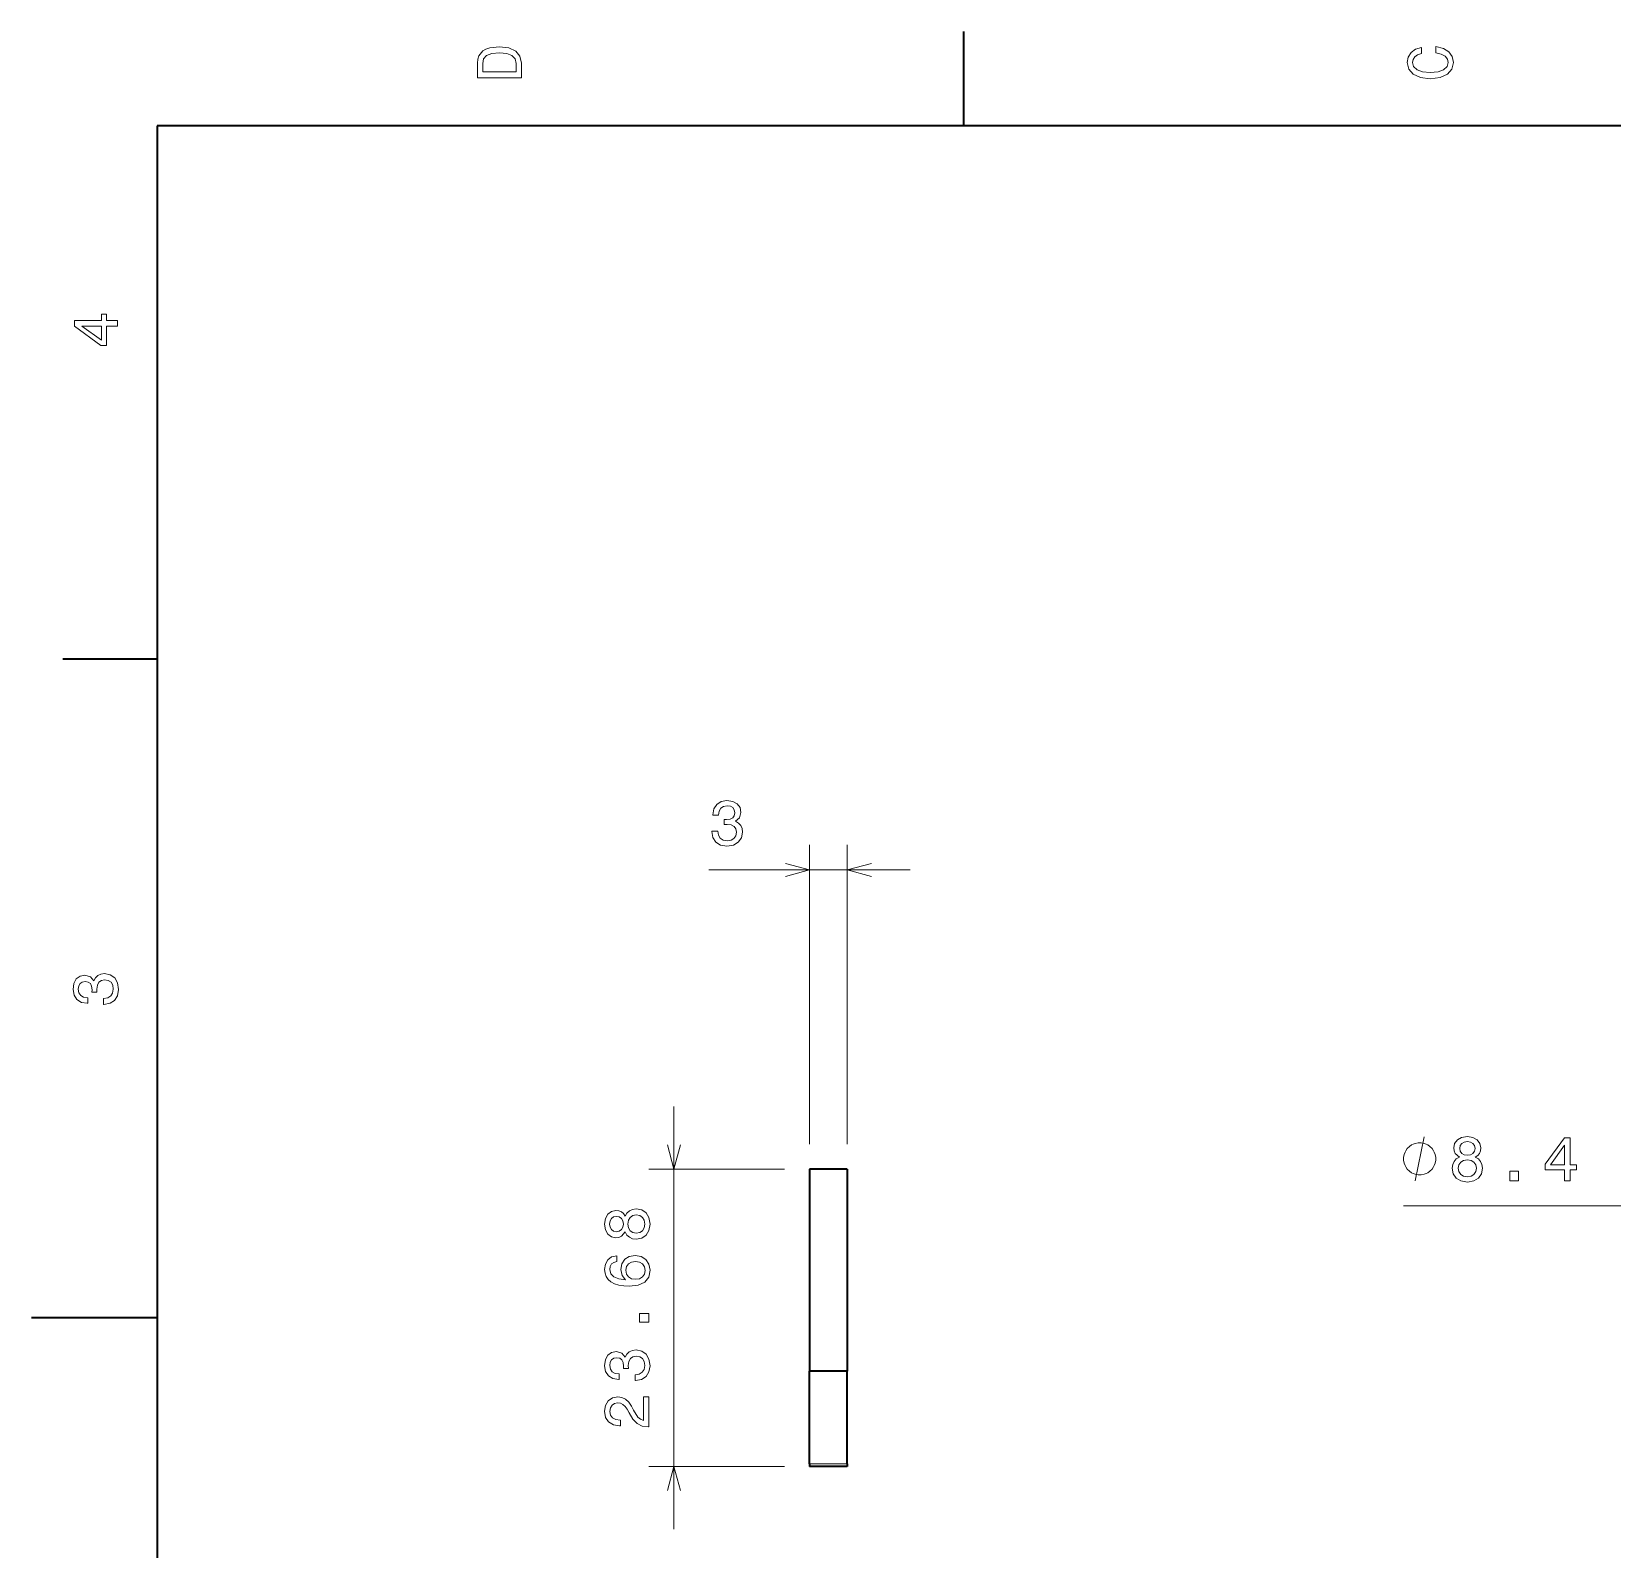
# Model space of a CAD drawing. Extents: x 0 to 297, y 0 to 210.
# Drawn here: x 0 to 126, y 86.5 to 207.5 of the extents above; entities that cross this region are included whole.
import ezdxf

# ---------------------------------------------------------------- set-up
doc = ezdxf.new("R2010")
doc.units = 0

msp = doc.modelspace()

# ---------------------------------------------------------------- linework, layer by layer
at = {"color": 7, "lineweight": 35, "ltscale": 0.1875}
for p, q in [((74.300003, 200), (74.300003, 207.5)), ((10, 157.5), (2.5, 157.5))]:
    msp.add_line(p, q, dxfattribs=at)
at = {"color": 7, "lineweight": 35}
for p, q in [((287, 200), (10, 200)), ((10, 200), (10, 10))]:
    msp.add_line(p, q, dxfattribs=at)
at = {"color": 7, "lineweight": 13}
for p, q in [((62.013779, 118.838623), (62.013779, 142.688461)), ((65.013779, 118.838623), (65.013779, 142.688461)), ((51.192696, 88.16037), (51.192696, 121.838623))]:
    msp.add_line(p, q, dxfattribs=at)
at = {"color": 7, "lineweight": 13, "ltscale": 0.400901}
msp.add_line((53.977757, 140.688461), (70.013779, 140.688461), dxfattribs=at)
at = {"color": 7, "lineweight": 13, "ltscale": 0.270527}
for p, q in [((60.013779, 116.838623), (49.192696, 116.838623)), ((60.013779, 93.16037), (49.192696, 93.16037))]:
    msp.add_line(p, q, dxfattribs=at)
at = {"color": 7, "lineweight": 35, "ltscale": 0.075}
for p, q in [((65.013779, 116.838623), (62.013779, 116.838623)), ((65.013779, 100.738052), (62.013779, 100.738052)), ((65.013779, 93.16037), (62.013779, 93.16037))]:
    msp.add_line(p, q, dxfattribs=at)
at = {"color": 7, "lineweight": 35, "ltscale": 0.362129}
for p, q in [((62.013779, 116.838623), (62.013779, 102.353455)), ((65.013779, 116.838623), (65.013779, 102.353455))]:
    msp.add_line(p, q, dxfattribs=at)
at = {"color": 8, "lineweight": 13}
msp.add_line((109.351074, 113.919571), (139.572281, 113.919571), dxfattribs=at)
at = {"color": 7, "lineweight": 35, "ltscale": 0.25}
msp.add_line((10, 105), (0, 105), dxfattribs=at)
at = {"color": 7, "lineweight": 35, "ltscale": 0.040385}
for p, q in [((62.013779, 102.353455), (62.013779, 100.738052)), ((65.013779, 102.353455), (65.013779, 100.738052))]:
    msp.add_line(p, q, dxfattribs=at)
at = {"color": 7, "lineweight": 35, "ltscale": 0.184333}
for p, q in [((62.013779, 93.364738), (62.013779, 100.738052)), ((65.013779, 93.364738), (65.013779, 100.738052))]:
    msp.add_line(p, q, dxfattribs=at)
at = {"color": 7, "lineweight": 13, "ltscale": 0.075}
msp.add_line((62.013779, 93.364738), (65.013779, 93.364738), dxfattribs=at)
at = {"color": 7, "lineweight": 35, "ltscale": 0.005109}
for p, q in [((62.013779, 93.364738), (62.013779, 93.16037)), ((65.013779, 93.364738), (65.013779, 93.16037))]:
    msp.add_line(p, q, dxfattribs=at)
at = {"color": 7, "lineweight": 13}
for points in [[(35.533215, 204.994965), (35.533215, 203.829971), (39.033215, 203.829971), (39.033215, 204.994965), (38.922264, 205.544678), (38.584366, 205.953171), (38.034657, 206.205338), (37.283215, 206.296112), (36.516644, 206.215424), (36.21405, 206.114563), (35.971977, 205.973343), (35.644165, 205.56485), (35.563473, 205.297562)], [(35.951801, 204.959656), (36.027451, 205.342941), (36.259438, 205.605194), (36.672985, 205.761536), (37.283215, 205.811966), (37.873272, 205.756485), (38.286816, 205.600143), (38.533936, 205.332855), (38.614628, 204.959656), (38.614628, 204.298996), (35.951801, 204.298996)], [(111.93206, 205.817017), (112.35569, 205.716141), (112.658287, 205.549713), (112.844887, 205.317734), (112.905403, 205.045395), (112.814629, 204.71759), (112.54229, 204.460388), (112.098488, 204.28891), (111.483215, 204.233429), (110.872986, 204.28891), (110.424141, 204.455338), (110.151802, 204.71254), (110.055984, 205.045395), (110.106415, 205.287476), (110.247627, 205.494247), (110.474571, 205.655624), (110.787247, 205.766571), (110.787247, 206.245682), (110.308144, 206.094391), (109.94503, 205.832138), (109.718086, 205.474075), (109.637398, 205.045395), (109.763474, 204.510818), (110.116501, 204.10231), (110.696472, 203.840057), (111.483215, 203.749283), (112.269958, 203.840057), (112.84993, 204.10231), (113.208, 204.510818), (113.329041, 205.045395), (113.233215, 205.51442), (112.965927, 205.892654), (112.527161, 206.159943), (111.93206, 206.301163)], [(6.833213, 184.02739), (6.833213, 184.481277), (5.965778, 184.481277), (5.965778, 184.98056), (5.56232, 184.98056), (5.56232, 184.481277), (3.408862, 184.481277), (3.408862, 184.022339), (5.521974, 182.489197), (5.965778, 182.489197), (5.965778, 184.02739)], [(5.56232, 182.912827), (3.993876, 184.02739), (5.56232, 184.02739)], [(54.224876, 143.787888), (54.224876, 143.752579), (54.305565, 143.268433), (54.542599, 142.905319), (54.915794, 142.67334), (55.410034, 142.587601), (55.934528, 142.67334), (56.3279, 142.895233), (56.580063, 143.24826), (56.670837, 143.702148), (56.630493, 143.999695), (56.519543, 144.241776), (56.33799, 144.428375), (56.095913, 144.564545), (56.423721, 144.836884), (56.539719, 145.270599), (56.464066, 145.663971), (56.247208, 145.961517), (55.89418, 146.148117), (55.410034, 146.213684), (54.956142, 146.13298), (54.608162, 145.911087), (54.381214, 145.55806), (54.305565, 145.089035), (54.305565, 145.053741), (54.754414, 145.053741), (54.794762, 145.376495), (54.925884, 145.60849), (55.137699, 145.749695), (55.435249, 145.80014), (55.697495, 145.759796), (55.889137, 145.653885), (56.005135, 145.482407), (56.050522, 145.250427), (56.005135, 145.003296), (55.884094, 144.836884), (55.672279, 144.736008), (55.384819, 144.70575), (55.188133, 144.7108), (55.188133, 144.312378), (55.435249, 144.322464), (55.752975, 144.277069), (55.990005, 144.156036), (56.131214, 143.959351), (56.181648, 143.702148), (56.126171, 143.409637), (55.979919, 143.19278), (55.747929, 143.05661), (55.440292, 143.01123), (55.12257, 143.061661), (54.890579, 143.212952), (54.744328, 143.455032), (54.68885, 143.787888)], [(5.73379, 129.979111), (5.769093, 129.979111), (6.253242, 130.059799), (6.616354, 130.296829), (6.848343, 130.670029), (6.934078, 131.164276), (6.848343, 131.688766), (6.626441, 132.082138), (6.273415, 132.334305), (5.819525, 132.425079), (5.521974, 132.384735), (5.279899, 132.273788), (5.0933, 132.092224), (4.957133, 131.850143), (4.684798, 132.177963), (4.251081, 132.293961), (3.857709, 132.218307), (3.560158, 132.00145), (3.373559, 131.648422), (3.307997, 131.164276), (3.388689, 130.710388), (3.610591, 130.362396), (3.963617, 130.135452), (4.432637, 130.059799), (4.46794, 130.059799), (4.46794, 130.508652), (4.145173, 130.548996), (3.913184, 130.680115), (3.771974, 130.891937), (3.721542, 131.189484), (3.761888, 131.451736), (3.867795, 131.643372), (4.039265, 131.759369), (4.271254, 131.804764), (4.518372, 131.759369), (4.684798, 131.638336), (4.785663, 131.426514), (4.815922, 131.139053), (4.810879, 130.942368), (5.209294, 130.942368), (5.199208, 131.189484), (5.244596, 131.507217), (5.365634, 131.744247), (5.56232, 131.885452), (5.819525, 131.935883), (6.112032, 131.880417), (6.328891, 131.734161), (6.465058, 131.502167), (6.510447, 131.194534), (6.460014, 130.876801), (6.308718, 130.644821), (6.066643, 130.498566), (5.73379, 130.443085)], [(47.30653, 111.846184), (47.447739, 111.588982), (47.644424, 111.412468), (47.891544, 111.301514), (48.189095, 111.266212), (48.637939, 111.346909), (48.985924, 111.578896), (49.207825, 111.957138), (49.29356, 112.471542), (49.207825, 112.980911), (48.985924, 113.359154), (48.637939, 113.591141), (48.189095, 113.67688), (47.891544, 113.636528), (47.644424, 113.530624), (47.447739, 113.349068), (47.30653, 113.096909), (47.18549, 113.29863), (47.019066, 113.439842), (46.817337, 113.525581), (46.570217, 113.55584), (46.212147, 113.475143), (45.924683, 113.263329), (45.738083, 112.920395), (45.66748, 112.471542), (45.738083, 112.017654), (45.924683, 111.674713), (46.212147, 111.457855), (46.570217, 111.38221), (46.817337, 111.407425), (47.019066, 111.493156)], [(46.610561, 111.861313), (46.38866, 111.901657), (46.21719, 112.022697), (46.111282, 112.21434), (46.070938, 112.471542), (46.111282, 112.723709), (46.21719, 112.915352), (46.38866, 113.036385), (46.610561, 113.081772), (46.837509, 113.036385), (47.014023, 112.915352), (47.130016, 112.723709), (47.165318, 112.471542), (47.124973, 112.21434), (47.014023, 112.022697), (46.837509, 111.901657)], [(48.179008, 111.750366), (47.911716, 111.795753), (47.709988, 111.942009), (47.578861, 112.168953), (47.533474, 112.471542), (47.578861, 112.769096), (47.709988, 112.99604), (47.911716, 113.142296), (48.179008, 113.192726), (48.466473, 113.142296), (48.683331, 112.99604), (48.824539, 112.769096), (48.86993, 112.471542), (48.824539, 112.168953), (48.683331, 111.942009), (48.466473, 111.795753)], [(46.63578, 109.945892), (46.227276, 109.850075), (45.924683, 109.628174), (45.73304, 109.285233), (45.66748, 108.841431), (45.702782, 108.543877), (45.798603, 108.286674), (45.954945, 108.059731), (46.176846, 107.868088), (46.454224, 107.716789), (46.792118, 107.605835), (47.190533, 107.535233), (47.639381, 107.51506), (48.355518, 107.595749), (48.874973, 107.842873), (49.187653, 108.241287), (49.29356, 108.785957), (49.202782, 109.275146), (48.965752, 109.648346), (48.592552, 109.890419), (48.118488, 109.976158), (47.639381, 109.890419), (47.271225, 109.658432), (47.039238, 109.300362), (46.958546, 108.85656), (47.05941, 108.377449), (47.346874, 108.019386), (46.792118, 108.095032), (46.393703, 108.256416), (46.156673, 108.503532), (46.075981, 108.846474), (46.116325, 109.098633), (46.222233, 109.290276), (46.398746, 109.416359), (46.63578, 109.481918)], [(48.123531, 109.486961), (48.441254, 109.431488), (48.683331, 109.290276), (48.844711, 109.063332), (48.895145, 108.780914), (48.844711, 108.48336), (48.688374, 108.256416), (48.446297, 108.110161), (48.128574, 108.064774), (47.815895, 108.115204), (47.578861, 108.256416), (47.427567, 108.488403), (47.372089, 108.801086), (47.427567, 109.073418), (47.573818, 109.290276), (47.810852, 109.431488)], [(49.192696, 104.651512), (49.192696, 105.347481), (48.441254, 105.347481), (48.441254, 104.651512)], [(48.093273, 99.992584), (48.128574, 99.992584), (48.612724, 100.073273), (48.975838, 100.310303), (49.207825, 100.683502), (49.29356, 101.177742), (49.207825, 101.702232), (48.985924, 102.095604), (48.632896, 102.347771), (48.179008, 102.438545), (47.881458, 102.398201), (47.639381, 102.287247), (47.452782, 102.105698), (47.316616, 101.863617), (47.044281, 102.191429), (46.610561, 102.307426), (46.21719, 102.231773), (45.91964, 102.014915), (45.73304, 101.661888), (45.66748, 101.177742), (45.748173, 100.723846), (45.970074, 100.37587), (46.323097, 100.148918), (46.792118, 100.073273), (46.827423, 100.073273), (46.827423, 100.522118), (46.504654, 100.562469), (46.272667, 100.693588), (46.131458, 100.905403), (46.081024, 101.202957), (46.121368, 101.465202), (46.227276, 101.656845), (46.398746, 101.772842), (46.630737, 101.81823), (46.877853, 101.772842), (47.044281, 101.651802), (47.145145, 101.439987), (47.175404, 101.152527), (47.170361, 100.955841), (47.568775, 100.955841), (47.558689, 101.202957), (47.60408, 101.520683), (47.725117, 101.757713), (47.921803, 101.898918), (48.179008, 101.949356), (48.471516, 101.893875), (48.688374, 101.747627), (48.824539, 101.51564), (48.86993, 101.208), (48.819496, 100.890274), (48.668201, 100.658287), (48.426125, 100.512032), (48.093273, 100.456558)], [(49.192696, 96.296906), (49.192696, 98.702522), (48.75898, 98.702522), (48.75898, 96.801224), (48.521946, 96.907135), (48.32526, 97.088692), (47.96719, 97.648491), (47.815895, 97.946037), (47.599037, 98.278893), (47.346874, 98.515923), (47.049324, 98.652092), (46.711426, 98.702522), (46.287796, 98.616791), (45.954945, 98.379761), (45.74313, 98.016647), (45.66748, 97.547623), (45.753216, 97.063477), (45.990246, 96.69532), (46.368488, 96.45829), (46.867767, 96.377594), (46.938374, 96.377594), (46.938374, 96.836533), (46.898026, 96.836533), (46.555088, 96.88192), (46.302925, 97.018089), (46.141544, 97.234947), (46.086067, 97.522408), (46.136501, 97.814919), (46.262581, 98.031776), (46.459267, 98.172989), (46.706383, 98.223419), (46.938374, 98.188118), (47.135059, 98.092293), (47.30653, 97.930908), (47.457825, 97.709007), (47.619209, 97.411461), (47.931889, 96.917221), (48.26474, 96.569237), (48.668201, 96.362465), (49.177567, 96.296906)]]:
    msp.add_lwpolyline(points, close=True, dxfattribs=at)
for points in [[(60.081924, 140.170822), (62.013779, 140.688461), (60.081924, 141.2061)], [(66.945633, 141.2061), (65.013779, 140.688461), (66.945633, 140.170822)], [(50.675056, 118.770477), (51.192696, 116.838623), (51.710335, 118.770477)], [(51.710335, 91.228516), (51.192696, 93.16037), (50.675056, 91.228516)]]:
    msp.add_lwpolyline(points, dxfattribs=at)
at = {"color": 8, "lineweight": 13}
for points in [[(111.917747, 117.669571), (111.917747, 117.78624), (111.859413, 118.019569), (111.801079, 118.194565), (111.742744, 118.311234), (111.626083, 118.486237), (111.45108, 118.66124), (111.276077, 118.777901), (111.159409, 118.836235), (110.984413, 118.894569), (110.751083, 118.952904), (110.634415, 118.952904), (110.517746, 118.952904), (110.284409, 118.894569), (110.109413, 118.836235), (109.992744, 118.777901), (109.817749, 118.66124), (109.642746, 118.486237), (109.526077, 118.311234), (109.467743, 118.194565), (109.409409, 118.019569), (109.351082, 117.78624), (109.351082, 117.669571), (109.351082, 117.552902), (109.409409, 117.319565), (109.467743, 117.144569), (109.526077, 117.027901), (109.642746, 116.852905), (109.817749, 116.677902), (109.992744, 116.561234), (110.109413, 116.502899), (110.284409, 116.444565), (110.517746, 116.386238), (110.634415, 116.386238), (110.751083, 116.386238), (110.984413, 116.444565), (111.159409, 116.502899), (111.276077, 116.561234), (111.45108, 116.677902), (111.626083, 116.852905), (111.742744, 117.027901), (111.801079, 117.144569), (111.859413, 117.319565), (111.917747, 117.552902)], [(113.810394, 117.80574), (113.553192, 117.664528), (113.376678, 117.467842), (113.265732, 117.220718), (113.230423, 116.923172), (113.311119, 116.474327), (113.543106, 116.126343), (113.921349, 115.904442), (114.43576, 115.818703), (114.945122, 115.904442), (115.323364, 116.126343), (115.555351, 116.474327), (115.64109, 116.923172), (115.600739, 117.220718), (115.494835, 117.467842), (115.313278, 117.664528), (115.061119, 117.80574), (115.262848, 117.926773), (115.404053, 118.093201), (115.489792, 118.29493), (115.52005, 118.542046), (115.439362, 118.900116), (115.227547, 119.187576), (114.884605, 119.374176), (114.43576, 119.444786), (113.981865, 119.374176), (113.638931, 119.187576), (113.422066, 118.900116), (113.34642, 118.542046), (113.371635, 118.29493), (113.457367, 118.093201)], [(113.825531, 118.501701), (113.865875, 118.723602), (113.986908, 118.895073), (114.178551, 119.000977), (114.43576, 119.041328), (114.68792, 119.000977), (114.879562, 118.895073), (115.000595, 118.723602), (115.04599, 118.501701), (115.000595, 118.274757), (114.879562, 118.098244), (114.68792, 117.982246), (114.43576, 117.946945), (114.178551, 117.987289), (113.986908, 118.098244), (113.865875, 118.274757)], [(122.185181, 115.919571), (122.639069, 115.919571), (122.639069, 116.787003), (123.138351, 116.787003), (123.138351, 117.19046), (122.639069, 117.19046), (122.639069, 119.343918), (122.180138, 119.343918), (120.646996, 117.230804), (120.646996, 116.787003), (122.185181, 116.787003)], [(121.070625, 117.19046), (122.185181, 118.758904), (122.185181, 117.19046)], [(113.714577, 116.933258), (113.759964, 117.200546), (113.906219, 117.402275), (114.133163, 117.533401), (114.43576, 117.578789), (114.733307, 117.533401), (114.960251, 117.402275), (115.106506, 117.200546), (115.156937, 116.933258), (115.106506, 116.645798), (114.960251, 116.428932), (114.733307, 116.287727), (114.43576, 116.242332), (114.133163, 116.287727), (113.906219, 116.428932), (113.759964, 116.645798)], [(117.823799, 115.919571), (118.51976, 115.919571), (118.51976, 116.671013), (117.823799, 116.671013)]]:
    msp.add_lwpolyline(points, close=True, dxfattribs=at)
msp.add_lwpolyline([(110.284409, 115.919571), (110.984413, 119.419571)], dxfattribs=at)

doc.saveas('drawing.dxf')
